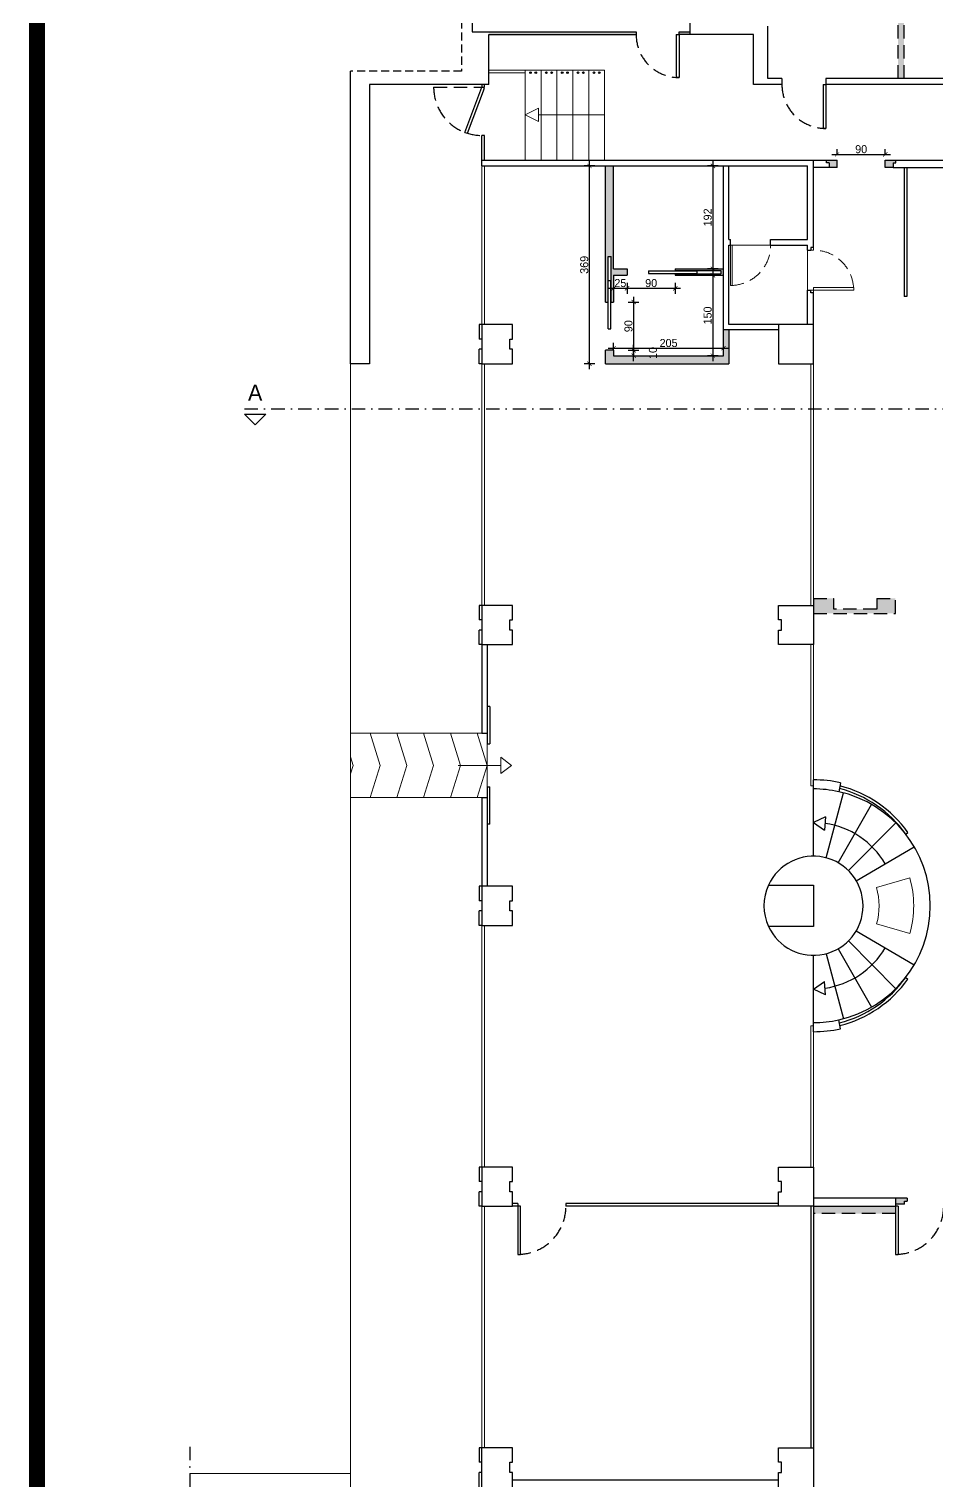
# Model space of a CAD drawing. Header units: millimetres. Extents: x 101781 to 108797, y 59159 to 65899.
# Drawn here: x 101781 to 103475, y 61824 to 64533 of the extents above; entities that cross this region are included whole.
import ezdxf

# ---------------------------------------------------------------- set-up
doc = ezdxf.new("R2010")
doc.units = ezdxf.units.MM
doc.header["$LTSCALE"] = 100
for name, pattern in [('35', [1.5, 0.5, -0.25, 0.5, -0.25]), ('DASHDOT2', [0.5, 0.25, -0.125, 0, -0.125]), ('HIDDEN', [0.375, 0.25, -0.125]), ('TRATTEGGIATA2', [0.375, 0.25, -0.125])]:
    doc.linetypes.add(name, pattern=pattern)
doc.layers.get('Defpoints').update_dxf_attribs({"color": 31})
doc.layers.add('DEM linee', color=7, linetype='TRATTEGGIATA2', lineweight=25)
doc.layers.add('INF', color=6, linetype='Continuous', lineweight=13)
for name, color, linetype, lineweight, true_color in [('DEM riempi', 41, 'Continuous', 13, 0xffd966), ('NC riempi', 11, 'Continuous', 9, 0xff7070), ('NC_SEZ', 1, 'Continuous', 30, 0xff0000), ('PAV_EST', 253, 'Continuous', 0, 0xa8a8a8)]:
    doc.layers.add(name, color=color, linetype=linetype, lineweight=lineweight, true_color=true_color)
for name, color, linetype in [('Linee di sezione', 150, 'Continuous'), ('NC linee_10', 12, 'Continuous'), ('NC linee_20', 10, 'Continuous'), ('PROS', 9, 'Continuous'), ('Q_100_ESECUTIVO', 3, 'Continuous'), ('SEZ', 130, 'Continuous'), ('Testi', 3, 'Continuous')]:
    doc.layers.add(name, color=color, linetype=linetype)
doc.styles.add('T_ESE_q100', font='', dxfattribs={"height": 15})
doc.styles.get('T_ESE_q100').set_extended_font_data('Bahnschrift Light')
doc.dimstyles.new('Quote al 100 arrotondate', dxfattribs={"dimscale": 0, "dimtxt": 15, "dimasz": 8, "dimexe": 10, "dimexo": 10, "dimgap": 2, "dimtad": 1, "dimdec": 0, "dimrnd": 5, "dimzin": 0, "dimdsep": 46, "dimtxsty": 'T_ESE_q100', "dimblk": 'ARCHTICK', "dimcen": 0.09, "dimdle": 10, "dimadec": 0, "dimazin": 0, "dimtfac": 1, "dimtdec": 0, "dimtofl": 0, "dimtmove": 2, "dimatfit": 3, "dimldrblk": 'ARCHTICK', "dimfxl": 10, "dimfxlon": 1, "dimtolj": 1, "dimtzin": 0, "dimlwd": -1, "dimlwe": -1, "dimarcsym": 0})

# ---------------------------------------------------------------- blocks, each defined once
blk = doc.blocks.new('_ArchTick')
at = {"color": 0, "linetype": 'ByBlock', "const_width": 0.15}
blk.add_lwpolyline([(-0.5, -0.5), (0.5, 0.5)], dxfattribs=at)
blk = doc.blocks.new('*D162')
at = {"layer": 'Defpoints', "color": 0, "transparency": 16777216}
for p in [(103076.9, 64073.6), (103057.1, 63923.6), (103076.9, 63923.6)]:
    blk.add_point(p, dxfattribs=at)
at = {"layer": 'Q_100_ESECUTIVO', "color": 0, "transparency": 16777216}
for p, q in [((103057.1, 64083.6), (103057.1, 63913.6)), ((103066.9, 64073.6), (103047.1, 64073.6)), ((103066.9, 63923.6), (103047.1, 63923.6))]:
    blk.add_line(p, q, dxfattribs=at)
at = {"layer": 'Q_100_ESECUTIVO', "color": 0, "transparency": 16777216, "xscale": 8, "yscale": 8, "zscale": 8}
for p, rotation in [((103057.1, 64073.6), 90), ((103057.1, 63923.6), 270)]:
    blk.add_blockref('_ArchTick', p, dxfattribs=dict(at, rotation=rotation))
at = {"layer": 'Q_100_ESECUTIVO', "color": 0, "transparency": 16777216, "insert": (103047.4, 63998.6), "char_height": 15, "attachment_point": 5, "rotation": 90, "style": 'T_ESE_q100'}
blk.add_mtext('\\A1;150', dxfattribs=at)
blk = doc.blocks.new('*D163')
at = {"layer": 'Defpoints', "color": 0, "transparency": 16777216}
for p in [(103076.9, 64277.6), (103057.1, 64085.6), (103076.9, 64085.6)]:
    blk.add_point(p, dxfattribs=at)
at = {"layer": 'Q_100_ESECUTIVO', "color": 0, "transparency": 16777216}
for p, q in [((103066.9, 64277.6), (103047.1, 64277.6)), ((103057.1, 64287.6), (103057.1, 64075.6)), ((103066.9, 64085.6), (103047.1, 64085.6))]:
    blk.add_line(p, q, dxfattribs=at)
at = {"layer": 'Q_100_ESECUTIVO', "color": 0, "transparency": 16777216, "xscale": 8, "yscale": 8, "zscale": 8}
for p, rotation in [((103057.1, 64277.6), 90), ((103057.1, 64085.6), 270)]:
    blk.add_blockref('_ArchTick', p, dxfattribs=dict(at, rotation=rotation))
at = {"layer": 'Q_100_ESECUTIVO', "color": 0, "transparency": 16777216, "insert": (103047.5, 64181.6), "char_height": 15, "attachment_point": 5, "rotation": 90, "style": 'T_ESE_q100'}
blk.add_mtext('\\A1;192', dxfattribs=at)
blk = doc.blocks.new('*D164')
at = {"layer": 'Defpoints', "color": 0, "transparency": 16777216}
for p in [(102871.9, 63923.6), (103076.9, 63937.6), (103076.9, 63923.6)]:
    blk.add_point(p, dxfattribs=at)
at = {"layer": 'Q_100_ESECUTIVO', "color": 0, "transparency": 16777216}
for p, q in [((102871.9, 63933.6), (102871.9, 63947.6)), ((103076.9, 63933.6), (103076.9, 63947.6)), ((102861.9, 63937.6), (103086.9, 63937.6))]:
    blk.add_line(p, q, dxfattribs=at)
at = {"layer": 'Q_100_ESECUTIVO', "color": 0, "transparency": 16777216, "xscale": 8, "yscale": 8, "zscale": 8, "rotation": 180}
blk.add_blockref('_ArchTick', (102871.9, 63937.6), dxfattribs=at)
at = {"layer": 'Q_100_ESECUTIVO', "color": 0, "transparency": 16777216, "xscale": 8, "yscale": 8, "zscale": 8}
blk.add_blockref('_ArchTick', (103076.9, 63937.6), dxfattribs=at)
at = {"layer": 'Q_100_ESECUTIVO', "color": 0, "transparency": 16777216, "insert": (102974.4, 63947.2), "char_height": 15, "attachment_point": 5, "style": 'T_ESE_q100'}
blk.add_mtext('\\A1;205', dxfattribs=at)
blk = doc.blocks.new('*D165')
at = {"layer": 'Defpoints', "color": 0, "transparency": 16777216}
for p in [(102826.8, 64277.6), (102856.9, 64277.6), (102856.9, 63908.6)]:
    blk.add_point(p, dxfattribs=at)
at = {"layer": 'Q_100_ESECUTIVO', "color": 0, "transparency": 16777216}
for p, q in [((102836.8, 64277.6), (102816.8, 64277.6)), ((102826.8, 63898.6), (102826.8, 64287.6)), ((102836.8, 63908.6), (102816.8, 63908.6))]:
    blk.add_line(p, q, dxfattribs=at)
at = {"layer": 'Q_100_ESECUTIVO', "color": 0, "transparency": 16777216, "xscale": 8, "yscale": 8, "zscale": 8}
for p, rotation in [((102826.8, 64277.6), 90), ((102826.8, 63908.6), 270)]:
    blk.add_blockref('_ArchTick', p, dxfattribs=dict(at, rotation=rotation))
at = {"layer": 'Q_100_ESECUTIVO', "color": 0, "transparency": 16777216, "insert": (102817.1, 64093.1), "char_height": 15, "attachment_point": 5, "rotation": 90, "style": 'T_ESE_q100'}
blk.add_mtext('\\A1;369', dxfattribs=at)
blk = doc.blocks.new('*D166')
at = {"layer": 'Defpoints', "color": 0, "transparency": 16777216}
for p in [(102871.9, 64073.6), (102896.9, 64073.6), (102896.9, 64049.3)]:
    blk.add_point(p, dxfattribs=at)
at = {"layer": 'Q_100_ESECUTIVO', "color": 0, "transparency": 16777216}
for p, q in [((102861.9, 64049.3), (102906.9, 64049.3)), ((102871.9, 64059.3), (102871.9, 64039.3)), ((102896.9, 64059.3), (102896.9, 64039.3))]:
    blk.add_line(p, q, dxfattribs=at)
at = {"layer": 'Q_100_ESECUTIVO', "color": 0, "transparency": 16777216, "xscale": 8, "yscale": 8, "zscale": 8, "rotation": 180}
blk.add_blockref('_ArchTick', (102871.9, 64049.3), dxfattribs=at)
at = {"layer": 'Q_100_ESECUTIVO', "color": 0, "transparency": 16777216, "xscale": 8, "yscale": 8, "zscale": 8}
blk.add_blockref('_ArchTick', (102896.9, 64049.3), dxfattribs=at)
at = {"layer": 'Q_100_ESECUTIVO', "color": 0, "transparency": 16777216, "insert": (102884.4, 64059), "char_height": 15, "attachment_point": 5, "style": 'T_ESE_q100'}
blk.add_mtext('\\A1;25', dxfattribs=at)
blk = doc.blocks.new('*D167')
at = {"layer": 'Defpoints', "color": 0, "transparency": 16777216}
for p in [(102896.9, 64073.6), (102986.9, 64073.6), (102986.9, 64049.3)]:
    blk.add_point(p, dxfattribs=at)
at = {"layer": 'Q_100_ESECUTIVO', "color": 0, "transparency": 16777216}
for p, q in [((102886.9, 64049.3), (102996.9, 64049.3)), ((102896.9, 64059.3), (102896.9, 64039.3)), ((102986.9, 64059.3), (102986.9, 64039.3))]:
    blk.add_line(p, q, dxfattribs=at)
at = {"layer": 'Q_100_ESECUTIVO', "color": 0, "transparency": 16777216, "xscale": 8, "yscale": 8, "zscale": 8, "rotation": 180}
blk.add_blockref('_ArchTick', (102896.9, 64049.3), dxfattribs=at)
at = {"layer": 'Q_100_ESECUTIVO', "color": 0, "transparency": 16777216, "xscale": 8, "yscale": 8, "zscale": 8}
blk.add_blockref('_ArchTick', (102986.9, 64049.3), dxfattribs=at)
at = {"layer": 'Q_100_ESECUTIVO', "color": 0, "transparency": 16777216, "insert": (102941.9, 64059), "char_height": 15, "attachment_point": 5, "style": 'T_ESE_q100'}
blk.add_mtext('\\A1;90', dxfattribs=at)
blk = doc.blocks.new('*D168')
at = {"layer": 'Defpoints', "color": 0, "transparency": 16777216}
for p in [(102871.9, 63933.6), (102871.9, 63923.6), (102909.2, 63933.6)]:
    blk.add_point(p, dxfattribs=at)
at = {"layer": 'Q_100_ESECUTIVO', "color": 0, "transparency": 16777216}
for p, q in [((102909.2, 63913.6), (102909.2, 63943.6)), ((102899.2, 63933.6), (102919.2, 63933.6)), ((102899.2, 63923.6), (102919.2, 63923.6))]:
    blk.add_line(p, q, dxfattribs=at)
at = {"layer": 'Q_100_ESECUTIVO', "color": 0, "transparency": 16777216, "xscale": 8, "yscale": 8, "zscale": 8}
for p, rotation in [((102909.2, 63933.6), 90), ((102909.2, 63923.6), 270)]:
    blk.add_blockref('_ArchTick', p, dxfattribs=dict(at, rotation=rotation))
at = {"layer": 'Q_100_ESECUTIVO', "color": 0, "transparency": 16777216, "insert": (102945.2, 63928.6), "char_height": 15, "attachment_point": 5, "rotation": 90, "style": 'T_ESE_q100'}
blk.add_mtext('\\A1;10', dxfattribs=at)
blk = doc.blocks.new('*D169')
at = {"layer": 'Defpoints', "color": 0, "transparency": 16777216}
for p in [(102871.9, 64023.6), (102871.9, 63933.6), (102909.2, 63933.6)]:
    blk.add_point(p, dxfattribs=at)
at = {"layer": 'Q_100_ESECUTIVO', "color": 0, "transparency": 16777216}
for p, q in [((102899.2, 64023.6), (102919.2, 64023.6)), ((102909.2, 64033.6), (102909.2, 63923.6)), ((102899.2, 63933.6), (102919.2, 63933.6))]:
    blk.add_line(p, q, dxfattribs=at)
at = {"layer": 'Q_100_ESECUTIVO', "color": 0, "transparency": 16777216, "xscale": 8, "yscale": 8, "zscale": 8}
for p, rotation in [((102909.2, 64023.6), 90), ((102909.2, 63933.6), 270)]:
    blk.add_blockref('_ArchTick', p, dxfattribs=dict(at, rotation=rotation))
at = {"layer": 'Q_100_ESECUTIVO', "color": 0, "transparency": 16777216, "insert": (102899.6, 63978.6), "char_height": 15, "attachment_point": 5, "rotation": 90, "style": 'T_ESE_q100'}
blk.add_mtext('\\A1;90', dxfattribs=at)
blk = doc.blocks.new('*D177')
at = {"layer": 'Defpoints', "color": 0, "transparency": 16777216}
for p in [(103378.9, 64299.1), (103288.9, 64288.6), (103378.9, 64288.6)]:
    blk.add_point(p, dxfattribs=at)
at = {"layer": 'Q_100_ESECUTIVO', "color": 0, "transparency": 16777216}
for p, q in [((103278.9, 64299.1), (103388.9, 64299.1)), ((103288.9, 64298.6), (103288.9, 64309.1)), ((103378.9, 64298.6), (103378.9, 64309.1))]:
    blk.add_line(p, q, dxfattribs=at)
at = {"layer": 'Q_100_ESECUTIVO', "color": 0, "transparency": 16777216, "xscale": 8, "yscale": 8, "zscale": 8, "rotation": 180}
blk.add_blockref('_ArchTick', (103288.9, 64299.1), dxfattribs=at)
at = {"layer": 'Q_100_ESECUTIVO', "color": 0, "transparency": 16777216, "xscale": 8, "yscale": 8, "zscale": 8}
blk.add_blockref('_ArchTick', (103378.9, 64299.1), dxfattribs=at)
at = {"layer": 'Q_100_ESECUTIVO', "color": 0, "transparency": 16777216, "insert": (103333.9, 64308.8), "char_height": 15, "attachment_point": 5, "style": 'T_ESE_q100'}
blk.add_mtext('\\A1;90', dxfattribs=at)

msp = doc.modelspace()

# ---------------------------------------------------------------- hatches: boundary and pattern name
at = {"layer": 'DEM riempi'}
h = msp.add_hatch(color=256, dxfattribs=at)
h.dxf.hatch_style = 1
h.paths.add_polyline_path([(103413.9, 65271.6), (103402.9, 65271.6), (103402.9, 64861.6), (103413.9, 64861.6)])
h.paths.add_polyline_path([(103413.9, 64850.6), (103402.9, 64850.6), (103402.9, 64440.6), (103413.9, 64440.6)])
h = msp.add_hatch(color=256, dxfattribs=at)
h.dxf.hatch_style = 1
h.paths.add_polyline_path([(103397.9, 63470.6), (103362.9, 63470.6), (103362.9, 63450.6), (103282.9, 63450.6), (103282.9, 63470.6), (103244.9, 63470.6), (103244.9, 63457.6), (103244.9, 63442.6), (103397.9, 63442.6)])
h = msp.add_hatch(color=256, dxfattribs=at)
h.dxf.hatch_style = 1
h.paths.add_polyline_path([(103419.9, 62351.6), (103397.9, 62351.6), (103397.9, 62340.6), (103414.9, 62340.6), (103414.9, 62345.6), (103419.9, 62345.6)])
h.paths.add_polyline_path([(103397.9, 62336.6), (103244.9, 62336.6), (103244.9, 62322.6), (103397.9, 62322.6)])
at = {"layer": 'NC riempi'}
h = msp.add_hatch(color=256, dxfattribs=at)
h.dxf.hatch_style = 1
h.paths.add_polyline_path([(103013.9, 64527.6), (102993.9, 64527.6), (102993.9, 64522.6), (103013.9, 64522.6)])
h.paths.add_polyline_path([(102913.9, 64522.6), (102913.9, 64527.6), (102638.9, 64527.6), (102638.9, 64522.6)])
h = msp.add_hatch(color=256, dxfattribs=at)
h.dxf.hatch_style = 1
h.paths.add_polyline_path([(103076.9, 64085.6), (102986.9, 64085.6), (102986.9, 64082.6), (103071.9, 64082.6), (103071.9, 64076.6), (102986.9, 64076.6), (102986.9, 64073.6), (103076.9, 64073.6)])
h.paths.add_polyline_path([(102871.9, 64277.6), (102856.9, 64277.6), (102856.9, 64023.6), (102861.4, 64023.6), (102861.4, 64108.6), (102867.4, 64108.6), (102867.4, 64023.6), (102871.9, 64023.6), (102871.9, 64073.6), (102896.9, 64073.6), (102896.9, 64085.6), (102871.9, 64085.6)])
h.paths.add_polyline_path([(103086.9, 63971.6), (103076.9, 63971.6), (103076.9, 63923.6), (102871.9, 63923.6), (102871.9, 63933.6), (102856.9, 63933.6), (102856.9, 63908.6), (103086.9, 63908.6)])
h = msp.add_hatch(color=256, dxfattribs=at)
h.dxf.hatch_style = 1
h.paths.add_polyline_path([(103288.9, 64288.6), (103268.9, 64288.6), (103268.9, 64283.6), (103273.9, 64283.6), (103273.9, 64274.6), (103288.9, 64274.6)])
h.paths.add_polyline_path([(103393.9, 64283.6), (103398.9, 64283.6), (103398.9, 64288.6), (103378.9, 64288.6), (103378.9, 64274.6), (103393.9, 64274.6)])

# ---------------------------------------------------------------- linework, layer by layer
at = {"layer": 'DEM linee'}
for p, q in [((103402.9, 64440.6), (103402.9, 64850.6)), ((103413.9, 64440.6), (103413.9, 64850.6)), ((103244.9, 63470.6), (103244.9, 63457.6)), ((103244.9, 63470.6), (103282.9, 63470.6)), ((103282.9, 63450.6), (103282.9, 63470.6)), ((103362.9, 63470.6), (103397.9, 63470.6)), ((103362.9, 63470.6), (103362.9, 63450.6)), ((103397.9, 63442.6), (103397.9, 63470.6)), ((103244.9, 63442.6), (103397.9, 63442.6)), ((103362.9, 63450.6), (103282.9, 63450.6)), ((103419.9, 62351.6), (103397.9, 62351.6)), ((103414.9, 62340.6), (103414.9, 62345.6)), ((103414.9, 62345.6), (103419.9, 62345.6)), ((103419.9, 62351.6), (103419.9, 62345.6)), ((103397.9, 62322.6), (103244.9, 62322.6)), ((103414.9, 62340.6), (103397.9, 62340.6))]:
    msp.add_line(p, q, dxfattribs=at)
at = {"layer": 'INF'}
for p, q in [((102638.9, 64456.6), (102854.9, 64456.6)), ((102706.9, 64288.6), (102706.9, 64456.6)), ((102736.5, 64288.6), (102736.5, 64456.6)), ((102766.1, 64288.6), (102766.1, 64456.6)), ((102795.7, 64288.6), (102795.7, 64456.6)), ((102825.3, 64288.6), (102825.3, 64456.6)), ((102854.9, 64456.6), (102854.9, 64288.6)), ((102638.9, 64451.6), (102706.9, 64451.6)), ((102731.9, 64385.6), (102706.9, 64373.1)), ((102731.9, 64360.6), (102706.9, 64373.1)), ((102731.9, 64360.6), (102731.9, 64385.6)), ((102854.9, 64373.1), (102731.9, 64373.1)), ((102625.9, 63981.6), (102625.9, 64277.6)), ((102630.9, 63981.6), (102630.9, 64277.6)), ((103089.9, 64129.6), (103164.9, 64129.6)), ((103089.9, 64129.6), (103089.9, 64054.6)), ((103092.9, 64129.6), (103092.9, 64054.6)), ((103239.9, 64120.6), (103244.9, 64120.6)), ((103244.9, 64120.6), (103244.9, 64125.6)), ((103089.9, 64054.6), (103092.9, 64054.6)), ((103244.9, 64050.6), (103244.9, 64040.6)), ((103244.9, 64050.6), (103319.9, 64050.6)), ((103319.9, 64045.6), (103319.9, 64050.6)), ((103239.9, 64045.6), (103319.9, 64045.6)), ((102380.9, 63908.6), (102380.9, 63219.1)), ((102625.9, 63908.6), (102625.9, 63457.6)), ((102630.9, 63908.6), (102630.9, 63457.6)), ((103239.9, 63457.6), (103239.9, 63908.6)), ((103244.9, 63457.6), (103244.9, 63908.6)), ((103239.9, 63121.1), (103239.9, 63384.6)), ((103244.9, 63132.1), (103244.9, 63384.6)), ((102625.9, 63219.1), (102380.9, 63219.1)), ((102581.5, 63159.1), (102661.5, 63159.1)), ((102661.5, 63174.1), (102661.5, 63144.1)), ((102661.5, 63174.1), (102681.5, 63159.1)), ((102661.5, 63144.1), (102681.5, 63159.1)), ((103244.9, 63121.1), (103239.9, 63121.1)), ((102380.9, 63099.1), (102380.9, 61812.6)), ((102625.9, 63099.1), (102380.9, 63099.1)), ((102625.9, 62860.6), (102625.9, 62409.6)), ((102630.9, 62860.6), (102630.9, 62409.6)), ((103239.9, 62673.1), (103239.9, 62409.6)), ((103244.9, 62673.1), (103239.9, 62673.1)), ((103244.9, 62662.1), (103244.9, 62409.6)), ((102625.9, 62336.6), (102625.9, 61885.6)), ((102630.9, 62336.6), (102630.9, 61885.6)), ((102080.9, 61837.6), (102380.9, 61837.6))]:
    msp.add_line(p, q, dxfattribs=at)
at = {"layer": 'INF', "linetype": 'HIDDEN'}
for centre, start, end in [((103089.9, 64129.6), 270, 0), ((103244.9, 64045.6), 3.8226, 90)]:
    msp.add_arc(centre, 75, start, end, dxfattribs=at)
at = {"layer": 'Linee di sezione', "linetype": 'DASHDOT2'}
msp.add_line((102182.8, 63824.6), (107823.2, 63824.6), dxfattribs=at)
at = {"layer": 'Linee di sezione'}
for p, q in [((102182.8, 63814.6), (102222.8, 63814.6)), ((102202.8, 63794.6), (102182.8, 63814.6)), ((102222.8, 63814.6), (102202.8, 63794.6))]:
    msp.add_line(p, q, dxfattribs=at)
at = {"layer": 'NC linee_10', "linetype": 'HIDDEN'}
msp.add_line((102535.9, 64424.6), (102625.9, 64424.6), dxfattribs=at)
for centre, radius, start, end in [((102993.9, 64522.6), 80, 180, 270), ((103267.9, 64429.6), 82, 180, 270), ((102625.9, 64424.6), 90, 180, 270), ((102692.9, 62336.6), 90, 270, 0), ((103397.9, 62336.6), 90, 270, 0)]:
    msp.add_arc(centre, radius, start, end, dxfattribs=at)
at = {"layer": 'NC linee_20'}
for p, q in [((102988.9, 64522.6), (102988.9, 64442.6)), ((102988.9, 64522.6), (102993.9, 64522.6)), ((102993.9, 64522.6), (102993.9, 64442.6)), ((102625.9, 64429.6), (102625.9, 64424.6)), ((102630.9, 64424.6), (102630.9, 64429.6)), ((102993.9, 64442.6), (102988.9, 64442.6)), ((103262.9, 64429.6), (103262.9, 64347.6)), ((103262.9, 64429.6), (103267.9, 64429.6)), ((103267.9, 64429.6), (103267.9, 64347.6)), ((102594.4, 64340.3), (102625.9, 64424.6)), ((102599.1, 64338.5), (102630.6, 64422.9)), ((102630.6, 64422.9), (102625.9, 64424.6)), ((102625.9, 64424.6), (102630.9, 64424.6)), ((103267.9, 64347.6), (103262.9, 64347.6)), ((102594.4, 64340.3), (102599.1, 64338.5)), ((102625.9, 64288.6), (102625.9, 64334.6)), ((102630.9, 64334.6), (102625.9, 64334.6)), ((102630.9, 64288.6), (102630.9, 64334.6)), ((103413.9, 64274.6), (103413.9, 64033.8)), ((103418.9, 64274.6), (103418.9, 64033.8)), ((102936.9, 64082.1), (103026.9, 64082.1)), ((102936.9, 64082.1), (102936.9, 64077.1)), ((102936.9, 64077.1), (103026.9, 64077.1)), ((103026.9, 64082.1), (103026.9, 64077.1)), ((102861.9, 63973.6), (102861.9, 64063.6)), ((102861.9, 64063.6), (102866.9, 64063.6)), ((102866.9, 63973.6), (102866.9, 64063.6)), ((103418.9, 64033.8), (103413.9, 64033.8)), ((102861.9, 63973.6), (102866.9, 63973.6)), ((102625.9, 63384.6), (102625.9, 63219.1)), ((102635.9, 63384.6), (102635.9, 63199.1)), ((102640.9, 63269.1), (102635.9, 63269.1)), ((102640.9, 63269.1), (102640.9, 63199.1)), ((102625.9, 63219.1), (102635.9, 63219.1)), ((102635.9, 63199.1), (102640.9, 63199.1)), ((102635.9, 63119.1), (102635.9, 62933.6)), ((102635.9, 63119.1), (102640.9, 63119.1)), ((102640.9, 63049.1), (102640.9, 63119.1)), ((102625.9, 63099.1), (102625.9, 62933.6)), ((102625.9, 63099.1), (102635.9, 63099.1)), ((102640.9, 63049.1), (102635.9, 63049.1)), ((102692.9, 62341.6), (102682.9, 62341.6)), ((102692.9, 62341.6), (102692.9, 62246.6)), ((103179.9, 62341.6), (102782.9, 62341.6)), ((102782.9, 62341.6), (102782.9, 62336.6)), ((102697.9, 62336.6), (102682.9, 62336.6)), ((102697.9, 62246.6), (102697.9, 62336.6)), ((103179.9, 62336.6), (102782.9, 62336.6)), ((103239.9, 62336.6), (103239.9, 61885.6)), ((103244.9, 62336.6), (103244.9, 61885.6)), ((103397.9, 62336.6), (103397.9, 62246.6)), ((103402.9, 62336.6), (103397.9, 62336.6)), ((103402.9, 62336.6), (103402.9, 62246.6)), ((102692.9, 62246.6), (102697.9, 62246.6)), ((103397.9, 62246.6), (103402.9, 62246.6))]:
    msp.add_line(p, q, dxfattribs=at)
at = {"layer": 'NC_SEZ'}
for p, q in [((102638.9, 64527.6), (102913.9, 64527.6)), ((102638.9, 64522.6), (102913.9, 64522.6)), ((102913.9, 64527.6), (102913.9, 64522.6)), ((102993.9, 64522.6), (102993.9, 64527.6)), ((102993.9, 64527.6), (103013.9, 64527.6)), ((103013.9, 64522.6), (102993.9, 64522.6)), ((102856.9, 64023.6), (102856.9, 64277.6)), ((102871.9, 64085.6), (102871.9, 64277.6)), ((103268.9, 64288.6), (103288.9, 64288.6)), ((103288.9, 64274.6), (103273.9, 64274.6)), ((103288.9, 64274.6), (103288.9, 64288.6)), ((103378.9, 64274.6), (103378.9, 64288.6)), ((103378.9, 64288.6), (103398.9, 64288.6)), ((103393.9, 64274.6), (103378.9, 64274.6)), ((102861.4, 64023.6), (102861.4, 64108.6)), ((102861.4, 64108.6), (102867.4, 64108.6)), ((102867.4, 64023.6), (102867.4, 64108.6)), ((102871.9, 64085.6), (102896.9, 64085.6)), ((102896.9, 64085.6), (102896.9, 64073.6)), ((102986.9, 64085.6), (103076.9, 64085.6)), ((102986.9, 64085.6), (102986.9, 64082.6)), ((102986.9, 64082.6), (103071.9, 64082.6)), ((102986.9, 64076.6), (102986.9, 64073.6)), ((102986.9, 64076.6), (103071.9, 64076.6)), ((103071.9, 64082.6), (103071.9, 64076.6)), ((102871.9, 64073.6), (102896.9, 64073.6)), ((102871.9, 64073.6), (102871.9, 64023.6)), ((102986.9, 64073.6), (103076.9, 64073.6)), ((102856.9, 64023.6), (102861.4, 64023.6)), ((102867.4, 64023.6), (102871.9, 64023.6)), ((103076.9, 63923.6), (103076.9, 63971.6)), ((103086.9, 63971.6), (103086.9, 63908.6)), ((102856.9, 63908.6), (102856.9, 63933.6)), ((102871.9, 63933.6), (102856.9, 63933.6)), ((102871.9, 63933.6), (102871.9, 63923.6)), ((102871.9, 63923.6), (103076.9, 63923.6)), ((102856.9, 63908.6), (103086.9, 63908.6)), ((103397.9, 62351.6), (103397.9, 62336.6)), ((103244.9, 62336.6), (103397.9, 62336.6))]:
    msp.add_line(p, q, dxfattribs=at)
at = {"layer": 'PAV_EST'}
for p, q in [((103233.9, 64120.6), (103233.9, 64045.6)), ((102380.9, 63219.1), (102380.9, 63099.1)), ((102417.3, 63219.1), (102435.9, 63159.1)), ((102467.3, 63219.1), (102485.9, 63159.1)), ((102517.3, 63219.1), (102535.9, 63159.1)), ((102567.3, 63219.1), (102585.9, 63159.1)), ((102617.3, 63219.1), (102635.9, 63159.1)), ((102635.9, 63199.1), (102635.9, 63119.1)), ((102380.9, 63175.2), (102385.9, 63159.1)), ((102380.9, 63143), (102385.9, 63159.1)), ((102417.3, 63099.1), (102435.9, 63159.1)), ((102467.3, 63099.1), (102485.9, 63159.1)), ((102517.3, 63099.1), (102535.9, 63159.1)), ((102567.3, 63099.1), (102585.9, 63159.1)), ((102617.3, 63099.1), (102635.9, 63159.1)), ((103424.5, 62949.1), (103362.5, 62931.2)), ((103424.6, 62845.6), (103362.6, 62863.4))]:
    msp.add_line(p, q, dxfattribs=at)
for radius in [187, 122.5]:
    msp.add_arc((103244.9, 62897.1), radius, 344.0157, 16.1453, dxfattribs=at)
at = {"layer": 'PROS'}
for p, q in [((102625.9, 63981.6), (102620.9, 63981.6)), ((102620.9, 63981.6), (102620.9, 63954.6)), ((102625.9, 63954.6), (102620.9, 63954.6)), ((102625.9, 63935.6), (102620.9, 63935.6)), ((102620.9, 63908.6), (102620.9, 63935.6)), ((102625.9, 63908.6), (102620.9, 63908.6)), ((102625.9, 63457.6), (102620.9, 63457.6)), ((102620.9, 63457.6), (102620.9, 63430.6)), ((102625.9, 63430.6), (102620.9, 63430.6)), ((102625.9, 63411.6), (102620.9, 63411.6)), ((102620.9, 63384.6), (102620.9, 63411.6)), ((102625.9, 63384.6), (102620.9, 63384.6)), ((103244.9, 62989.6), (103244.9, 63115.1)), ((103268.7, 62986.5), (103301, 63107.8)), ((103290.9, 62977.4), (103353.3, 63086.2)), ((103267.3, 63063.3), (103244.9, 63052.3)), ((103244.9, 63052.3), (103265.6, 63038.3)), ((103267.3, 63063.3), (103265.6, 63038.3)), ((103310, 62962.8), (103398.3, 63052)), ((103417.1, 63030.8), (103421, 63033.8)), ((103324.7, 62943.9), (103433, 63007.3)), ((102625.9, 62933.6), (102620.9, 62933.6)), ((102620.9, 62933.6), (102620.9, 62906.6)), ((102625.9, 62906.6), (102620.9, 62906.6)), ((102625.9, 62887.6), (102620.9, 62887.6)), ((102620.9, 62860.6), (102620.9, 62887.6)), ((102625.9, 62860.6), (102620.9, 62860.6)), ((103310, 62831.4), (103398.3, 62742.2)), ((103324.7, 62850.3), (103433, 62786.9)), ((103244.9, 62679.1), (103244.9, 62804.6)), ((103268.7, 62807.7), (103301, 62686.4)), ((103290.9, 62816.8), (103353.3, 62708)), ((103244.9, 62741.8), (103265.6, 62755.9)), ((103267.3, 62730.9), (103265.6, 62755.9)), ((103417.1, 62763.4), (103421, 62760.4)), ((103267.3, 62730.9), (103244.9, 62741.8)), ((102625.9, 62409.6), (102620.9, 62409.6)), ((102620.9, 62409.6), (102620.9, 62382.6)), ((102625.9, 62382.6), (102620.9, 62382.6)), ((102625.9, 62363.6), (102620.9, 62363.6)), ((102620.9, 62336.6), (102620.9, 62363.6)), ((102625.9, 62336.6), (102620.9, 62336.6)), ((102625.9, 61885.6), (102620.9, 61885.6)), ((102620.9, 61885.6), (102620.9, 61858.6)), ((102625.9, 61858.6), (102620.9, 61858.6)), ((102625.9, 61839.6), (102620.9, 61839.6)), ((102620.9, 61812.6), (102620.9, 61839.6))]:
    msp.add_line(p, q, dxfattribs=at)
for centre, radius, start, end in [((103244.9, 62897.1), 218, 282.4589, 77.5411), ((103239.3, 62904.6), 218, 35.37, 75.6886), ((103239.3, 62904.6), 223, 35.425, 75.7302), ((103244.9, 62897.1), 155.2, 30.3682, 82.0098), ((103244.9, 62897.1), 92.5, 204.5959, 155.4041), ((103244.9, 62897.1), 155.2, 277.9902, 329.6318), ((103239.3, 62889.6), 218, 284.3114, 324.63), ((103239.3, 62889.6), 223, 284.2698, 324.575)]:
    msp.add_arc(centre, radius, start, end, dxfattribs=at)
at = {"layer": 'SEZ', "linetype": '35', "ltscale": 0.3}
for p, q in [((102587.9, 65291.6), (102587.9, 64454.6)), ((102587.9, 64454.6), (102380.9, 64454.6))]:
    msp.add_line(p, q, dxfattribs=at)
at = {"layer": 'SEZ'}
for p, q in [((103013.9, 64921.6), (103013.9, 64522.6)), ((102607.9, 64853.6), (102607.9, 64527.6)), ((103159.9, 64440.6), (103159.9, 64538.6)), ((102607.9, 64527.6), (102638.9, 64527.6)), ((102638.9, 64429.6), (102638.9, 64522.6)), ((103132.9, 64522.6), (103013.9, 64522.6)), ((103132.9, 64429.6), (103132.9, 64522.6)), ((102380.9, 63908.6), (102380.9, 64454.6)), ((102638.9, 64429.6), (102415.9, 64429.6)), ((102415.9, 64429.6), (102415.9, 63908.6)), ((103185.9, 64429.6), (103132.9, 64429.6)), ((103185.9, 64440.6), (103159.9, 64440.6)), ((103185.9, 64440.6), (103185.9, 64429.6)), ((103548.9, 64440.6), (103267.9, 64440.6)), ((103267.9, 64440.6), (103267.9, 64429.6)), ((103548.9, 64429.6), (103267.9, 64429.6)), ((102625.9, 64288.6), (103268.9, 64288.6)), ((102625.9, 64277.6), (102625.9, 64288.6)), ((102625.9, 64277.6), (103233.9, 64277.6)), ((103076.9, 63971.6), (103076.9, 64277.6)), ((103086.9, 64140.6), (103086.9, 64277.6)), ((103233.9, 64140.6), (103233.9, 64277.6)), ((103244.9, 64125.6), (103244.9, 64288.6)), ((103273.9, 64274.6), (103244.9, 64274.6)), ((103268.9, 64283.6), (103268.9, 64288.6)), ((103273.9, 64283.6), (103268.9, 64283.6)), ((103273.9, 64283.6), (103273.9, 64274.6)), ((103393.9, 64283.6), (103393.9, 64274.6)), ((103393.9, 64283.6), (103398.9, 64283.6)), ((103393.9, 64274.6), (103977.9, 64274.6)), ((103398.9, 64288.6), (103633.9, 64288.6)), ((103398.9, 64283.6), (103398.9, 64288.6)), ((103086.9, 64140.6), (103089.9, 64140.6)), ((103086.9, 63981.6), (103086.9, 64129.6)), ((103086.9, 64129.6), (103089.9, 64129.6)), ((103089.9, 64129.6), (103089.9, 64140.6)), ((103164.9, 64140.6), (103233.9, 64140.6)), ((103164.9, 64129.6), (103164.9, 64140.6)), ((103164.9, 64129.6), (103233.9, 64129.6)), ((103233.9, 64120.6), (103233.9, 64129.6)), ((103233.9, 64120.6), (103239.9, 64120.6)), ((103244.9, 64125.6), (103239.9, 64125.6)), ((103239.9, 64125.6), (103239.9, 64120.6)), ((103233.9, 63981.6), (103233.9, 64045.6)), ((103233.9, 64045.6), (103239.9, 64045.6)), ((103239.9, 64040.6), (103239.9, 64045.6)), ((103244.9, 64040.6), (103239.9, 64040.6)), ((103179.9, 63971.6), (103076.9, 63971.6)), ((103244.9, 63981.6), (103086.9, 63981.6)), ((102415.9, 63908.6), (102380.9, 63908.6)), ((103244.9, 63115.1), (103244.9, 63132.1)), ((103295.6, 63126.6), (103291.9, 63110)), ((103160.8, 62935.6), (103244.9, 62935.6)), ((103244.9, 62935.6), (103244.9, 62858.6)), ((103244.9, 62858.6), (103160.8, 62858.6)), ((103244.9, 62662.1), (103244.9, 62679.1)), ((103295.6, 62667.6), (103291.9, 62684.2)), ((103397.9, 62351.6), (103244.9, 62351.6)), ((102625.9, 61812.6), (102625.9, 61885.6)), ((102682.9, 61825.6), (103179.9, 61825.6))]:
    msp.add_line(p, q, dxfattribs=at)
at = {"layer": 'SEZ', "linetype": 'DASHDOT2'}
msp.add_line((102080.9, 61887.6), (102080.9, 61221.6), dxfattribs=at)
at = {"layer": 'SEZ'}
for points in [[(103179.9, 63981.6), (103179.9, 63908.6), (103244.9, 63908.6), (103244.9, 64040.6)], [(102682.9, 61812.6), (102682.9, 61839.6), (102677.9, 61839.6), (102677.9, 61858.6), (102682.9, 61858.6), (102682.9, 61885.6), (102625.9, 61885.6)], [(103179.9, 61812.6), (103179.9, 61839.6), (103184.9, 61839.6), (103184.9, 61858.6), (103179.9, 61858.6), (103179.9, 61885.6), (103244.9, 61885.6), (103244.9, 61812.6)]]:
    msp.add_lwpolyline(points, dxfattribs=at)
for points in [[(102677.9, 63935.6), (102677.9, 63954.6), (102682.9, 63954.6), (102682.9, 63981.6), (102625.9, 63981.6), (102625.9, 63908.6), (102682.9, 63908.6), (102682.9, 63935.6)], [(102677.9, 63411.6), (102677.9, 63430.6), (102682.9, 63430.6), (102682.9, 63457.6), (102625.9, 63457.6), (102625.9, 63384.6), (102682.9, 63384.6), (102682.9, 63411.6)], [(103179.9, 63384.6), (103179.9, 63411.6), (103184.9, 63411.6), (103184.9, 63430.6), (103179.9, 63430.6), (103179.9, 63457.6), (103244.9, 63457.6), (103244.9, 63384.6)], [(102677.9, 62887.6), (102677.9, 62906.6), (102682.9, 62906.6), (102682.9, 62933.6), (102625.9, 62933.6), (102625.9, 62860.6), (102682.9, 62860.6), (102682.9, 62887.6)], [(102677.9, 62363.6), (102677.9, 62382.6), (102682.9, 62382.6), (102682.9, 62409.6), (102625.9, 62409.6), (102625.9, 62336.6), (102682.9, 62336.6), (102682.9, 62363.6)], [(103179.9, 62336.6), (103179.9, 62363.6), (103184.9, 62363.6), (103184.9, 62382.6), (103179.9, 62382.6), (103179.9, 62409.6), (103244.9, 62409.6), (103244.9, 62336.6)]]:
    msp.add_lwpolyline(points, close=True, dxfattribs=at)
for centre in [(102716.7, 64451.6), (102726.6, 64451.6), (102746.3, 64451.6), (102756.2, 64451.6), (102775.9, 64451.6), (102785.8, 64451.6), (102805.5, 64451.6), (102815.4, 64451.6), (102835.1, 64451.6), (102845, 64451.6)]:
    msp.add_circle(centre, 1.5, dxfattribs=at)
for radius, start, end in [(235, 77.5411, 90), (218, 77.5411, 90), (92.5, 155.4041, 204.5959), (218, 270, 282.4589), (235, 270, 282.4589)]:
    msp.add_arc((103244.9, 62897.1), radius, start, end, dxfattribs=at)
at = {"layer": 'Testi', "color": 1, "const_width": 30}
msp.add_lwpolyline([(101795.7, 65884), (108782.3, 65884), (108782.3, 59174.4), (101795.7, 59174.4)], close=True, dxfattribs=at)

# ---------------------------------------------------------------- texts
at = {"layer": 'Linee di sezione', "color": 3, "insert": (102202.8, 63854.6), "char_height": 30, "attachment_point": 5, "style": 'T_ESE_q100'}
msp.add_mtext('A', dxfattribs=at)

# ---------------------------------------------------------------- dimensions: what is measured, and where the dimension line sits
at = {"layer": 'Q_100_ESECUTIVO'}
for base, p1, p2, picture, middle in [((103378.9, 64299.1), (103288.9, 64288.6), (103378.9, 64288.6), '*D177', (103333.9, 64308.8)), ((102896.9, 64049.3), (102871.9, 64073.6), (102896.9, 64073.6), '*D166', (102884.4, 64059)), ((102986.9, 64049.3), (102896.9, 64073.6), (102986.9, 64073.6), '*D167', (102941.9, 64059)), ((103076.9, 63937.6), (102871.9, 63923.6), (103076.9, 63923.6), '*D164', (102974.4, 63947.2))]:
    dim = msp.add_linear_dim(base=base, p1=p1, p2=p2, dimstyle='Quote al 100 arrotondate', override={"dimscale": 1, "dimrnd": 1}, dxfattribs=at)
    dim.commit()
    dim.dimension.update_dxf_attribs({"geometry": picture, "text_midpoint": middle})
for base, p1, p2, picture, middle in [((102826.8, 64277.6), (102856.9, 63908.6), (102856.9, 64277.6), '*D165', (102817.1, 64093.1)), ((103057.1, 64085.6), (103076.9, 64277.6), (103076.9, 64085.6), '*D163', (103047.5, 64181.6)), ((103057.1, 63923.6), (103076.9, 64073.6), (103076.9, 63923.6), '*D162', (103047.4, 63998.6)), ((102909.2, 63933.6), (102871.9, 64023.6), (102871.9, 63933.6), '*D169', (102899.6, 63978.6)), ((102909.2, 63933.6), (102871.9, 63923.6), (102871.9, 63933.6), '*D168', (102945.2, 63928.6))]:
    dim = msp.add_linear_dim(base=base, p1=p1, p2=p2, angle=90, dimstyle='Quote al 100 arrotondate', override={"dimscale": 1, "dimrnd": 1}, dxfattribs=at)
    dim.commit()
    dim.dimension.update_dxf_attribs({"geometry": picture, "text_midpoint": middle})

doc.saveas('drawing.dxf')
